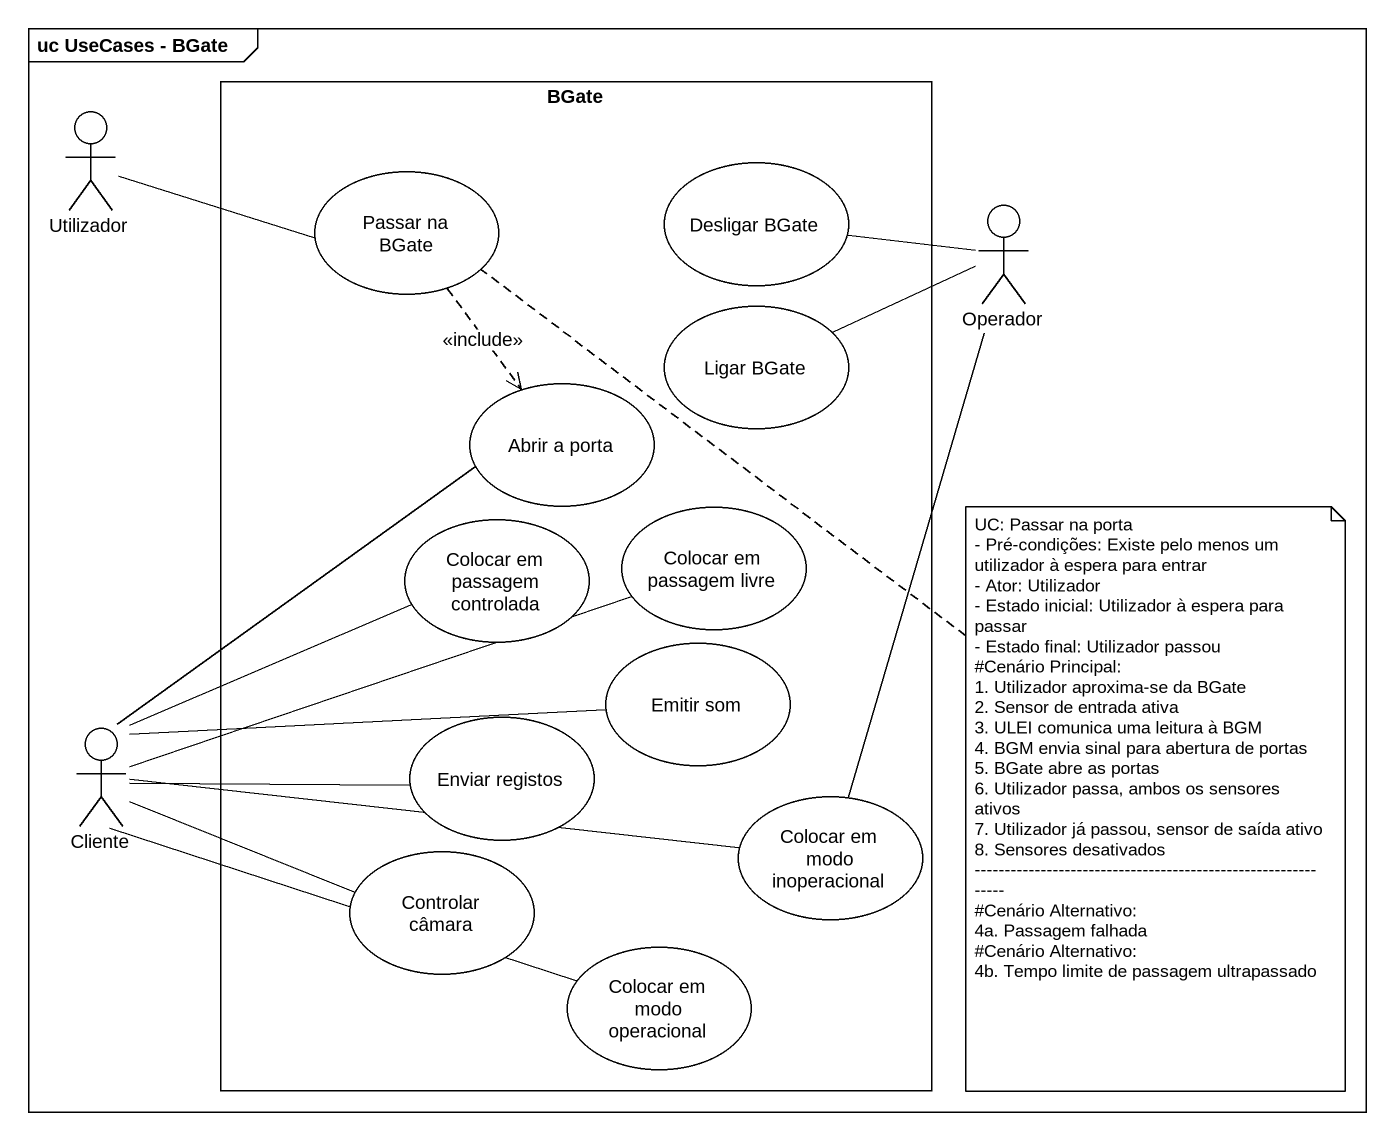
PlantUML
@startuml
mainframe uc UseCases - BGate
rectangle BGate {
  usecase "Desligar BGate" as Desligar_BGate
  usecase "Passar na BGate" as Passar_na_BGate
  usecase "Ligar BGate" as Ligar_BGate
  usecase "Abrir a porta" as Abrir_a_porta
  usecase "Colocar em passagem controlada" as Colocar_em_passagem
  usecase "Colocar em passagem livre" as Colocar_em_passagem_livre
  usecase "Emitir som" as Emitir_som
  usecase "Enviar registos" as Enviar_registos
  usecase "Colocar em modo inoperacional" as Colocar_em_modo
  usecase "Controlar câmara" as Controlar_câmara
  usecase "Colocar em modo operacional" as Colocar_em_modo_operacional
}
actor Utilizador
actor Operador
actor Cliente
Desligar_BGate -right- Operador
Passar_na_BGate -left- Utilizador
Passar_na_BGate ..> Abrir_a_porta : <<include>>
Ligar_BGate -right- Operador
Abrir_a_porta -- Cliente
Colocar_em_passagem -left- Cliente
Colocar_em_passagem_livre -left- Cliente
Emitir_som -left- Cliente
Enviar_registos -left- Cliente
Cliente -right- Colocar_em_modo
Cliente -right- Colocar_em_modo_operacional
Colocar_em_modo -up- Operador
Controlar_câmara -left- Cliente
note bottom of Passar_na_BGate
  UC: Passar na porta
  - Pré-condições: Existe pelo menos um utilizador à espera para entrar
  - Ator: Utilizador
  - Estado inicial: Utilizador à espera para passar
  - Estado final: Utilizador passou
  #Cenário Principal:
  1. Utilizador aproxima-se da BGate
  2. Sensor de entrada ativa
  3. ULEI comunica uma leitura à BGM
  4. BGM envia sinal para abertura de portas
  5. BGate abre as portas
  6. Utilizador passa, ambos os sensores ativos
  7. Utilizador já passou, sensor de saída ativo
  8. Sensores desativados
  ~--~--~--~--~--~--~--~--~--~--~--~--~--~--~--~--~--~--~--~--~--~--~--~--~--~--~--~--~--~--~--
  #Cenário Alternativo:
  4a. Passagem falhada
  #Cenário Alternativo:
  4b. Tempo limite de passagem ultrapassado
end note
@enduml
